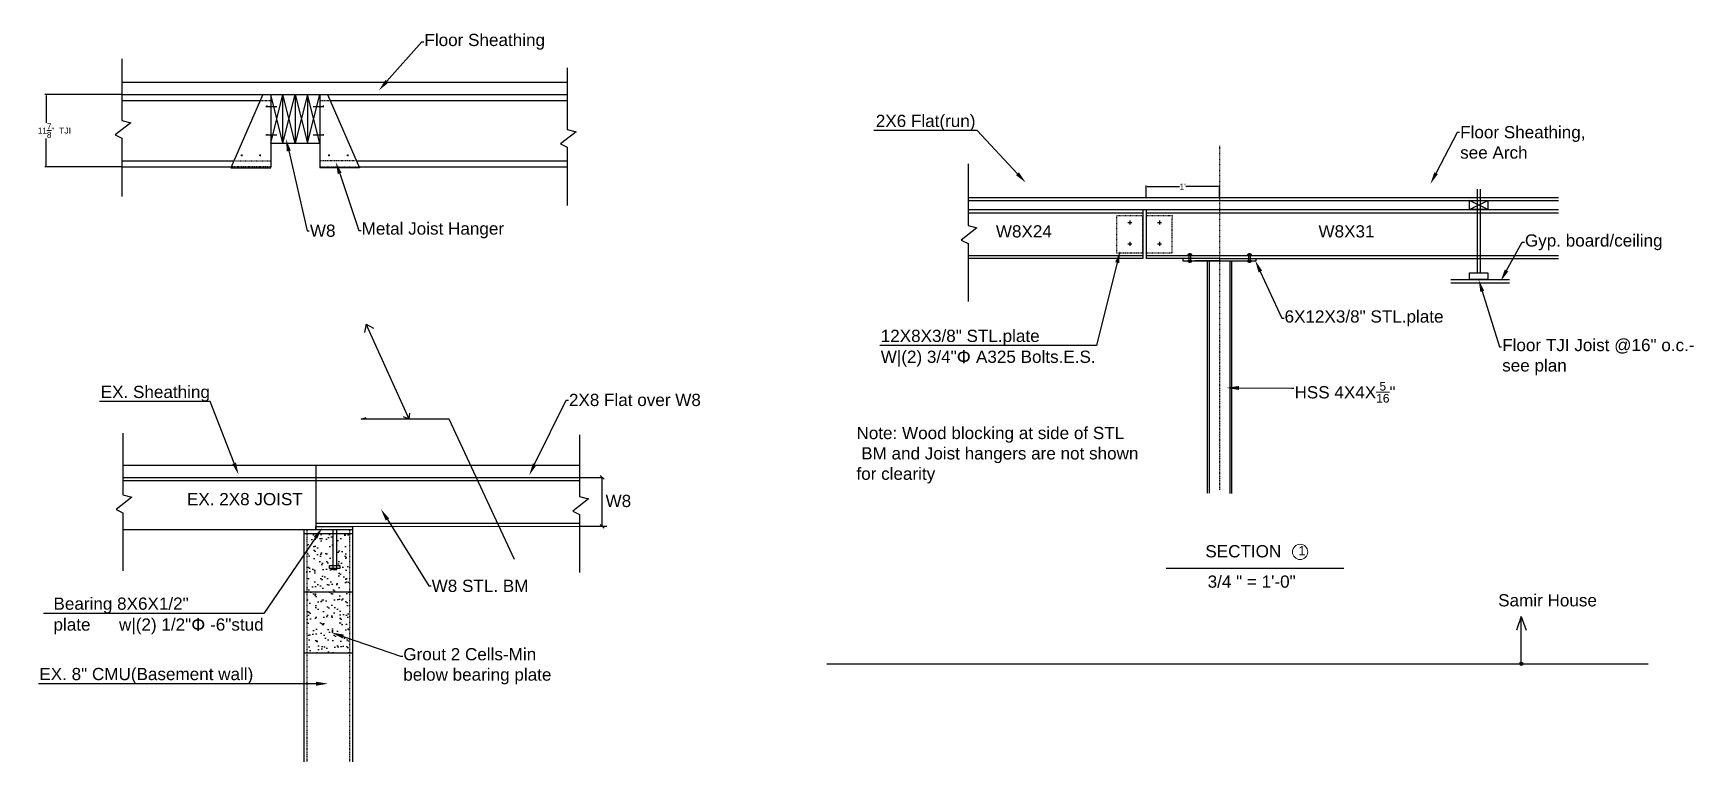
# Model space of a CAD drawing. Header units: inches. Extents: x -626 to 494, y -342 to 350.
# Drawn here: x -496.9 to -225.3, y -341.8 to -222.5 of the extents above; entities that cross this region are included whole.
import ezdxf
from ezdxf import colors
from ezdxf.entities.mleader import LeaderData, LeaderLine
from ezdxf.math import Vec2, Vec3

# ---------------------------------------------------------------- set-up
doc = ezdxf.new("R2010")
doc.units = ezdxf.units.IN
doc.header["$MEASUREMENT"] = 0
doc.linetypes.add('ACAD_ISO03W100', pattern=[30, 12, -18])
doc.layers.add('S-Text', color=3, linetype='Continuous', lineweight=0)
doc.styles.add('(FE) ARIAL 1-4', font='arial.ttf', dxfattribs={"height": 4.5})
doc.styles.add('ADESK1', font='BKANT.TTF')
doc.dimstyles.get("Standard").update_dxf_attribs({"dimtxt": 1, "dimasz": 0.18, "dimexe": 0.18, "dimexo": 0.0625, "dimgap": 0.09, "dimtad": 0, "dimtih": 1, "dimtoh": 1, "dimdec": 4, "dimzin": 0, "dimdsep": 46, "dimtxsty": 'ADESK1', "dimcen": 0.09, "dimadec": 0, "dimazin": 0, "dimtfac": 1, "dimtdec": 4, "dimtofl": 0, "dimtmove": 0, "dimatfit": 3, "dimfxl": 1, "dimtolj": 1, "dimtzin": 0, "dimarcsym": 0})

# ---------------------------------------------------------------- blocks, each defined once
blk = doc.blocks.new('*D28')
at = {"layer": 'Defpoints', "color": 0, "ltscale": 48, "transparency": 16777216}
for p in [(-482.24, -232.52), (-494.77, -244.39), (-482.36, -244.39)]:
    blk.add_point(p, dxfattribs=at)
at = {"layer": 'S-Text', "color": 0, "lineweight": -2, "ltscale": 48, "transparency": 16777216}
for p, q in [((-482.3, -232.52), (-494.95, -232.52)), ((-494.77, -232.7), (-494.77, -237.18)), ((-494.77, -244.21), (-494.77, -239.73)), ((-482.42, -244.39), (-494.95, -244.39))]:
    blk.add_line(p, q, dxfattribs=at)
at = {"layer": 'S-Text', "color": 0, "ltscale": 48, "transparency": 16777216}
for points in [[(-494.8, -232.7), (-494.74, -232.7), (-494.77, -232.52)], [(-494.8, -244.21), (-494.74, -244.21), (-494.77, -244.39)]]:
    blk.add_solid(points, dxfattribs=at)
at = {"layer": 'S-Text', "color": 0, "ltscale": 48, "transparency": 16777216, "insert": (-494.77, -238.45), "char_height": 1, "attachment_point": 5, "style": 'ADESK1'}
blk.add_mtext('\\A1;11{\\H1x;\\S7/8;}"', dxfattribs=at)
blk = doc.blocks.new('*D37')
at = {"color": 0, "lineweight": -2, "transparency": 16777216}
for p, q in [((-314.87, -249.32), (-314.87, -247.43)), ((-314.69, -247.61), (-309.39, -247.61)), ((-303.05, -247.61), (-308.35, -247.61)), ((-302.87, -249.32), (-302.87, -247.43))]:
    blk.add_line(p, q, dxfattribs=at)
at = {"color": 0, "transparency": 16777216}
for points in [[(-314.69, -247.58), (-314.69, -247.64), (-314.87, -247.61)], [(-303.05, -247.58), (-303.05, -247.64), (-302.87, -247.61)]]:
    blk.add_solid(points, dxfattribs=at)
at = {"layer": 'Defpoints', "color": 0, "transparency": 16777216}
for p in [(-314.87, -247.61), (-314.87, -249.38), (-302.87, -249.38)]:
    blk.add_point(p, dxfattribs=at)
at = {"color": 0, "transparency": 16777216, "insert": (-308.87, -247.61), "char_height": 1, "attachment_point": 5, "style": 'ADESK1'}
blk.add_mtext("\\A1;1'", dxfattribs=at)

msp = doc.modelspace()

# ---------------------------------------------------------------- hatches: boundary and pattern name
h = msp.add_hatch()
h.set_pattern_fill('AR-SAND', color=256)
h.paths.add_polyline_path([(-445.136935, -304.394113), (-447.220745, -304.394113), (-447.220745, -309.634943), (-446.699689, -309.634943), (-446.699689, -310.106547), (-447.220745, -310.106547), (-447.220745, -310.273761), (-447.848413, -310.273761), (-447.848413, -310.106547), (-448.425249, -310.106547), (-448.425249, -309.634943), (-447.848413, -309.634943), (-447.848413, -304.394113), (-452.136935, -304.394113), (-452.136935, -313.950935), (-445.136935, -313.950935)])
h.paths.add_polyline_path([(-445.136935, -313.950935), (-452.136935, -313.950935), (-452.136935, -323.929778), (-445.136935, -323.929778)])
h = msp.add_hatch(color=256)
h.dxf.hatch_style = 1
h.paths.add_polyline_path([(-253.490117, -325.448599, 0.4142135624), (-253.755275, -325.713757), (-253.490117, -325.713757)])
h.paths.add_polyline_path([(-253.490117, -325.448599), (-253.490117, -325.713757), (-253.224959, -325.713757, 0.4142135624)])
h.paths.add_polyline_path([(-253.224959, -325.713757), (-253.490117, -325.713757), (-253.755275, -325.713757, 1)])

# ---------------------------------------------------------------- linework, layer by layer
at = {"color": 1}
for p, q in [((-482.359419, -226.690426), (-482.359419, -236.782811)), ((-482.359419, -230.517212), (-409.539914, -230.517212)), ((-409.539914, -228.152283), (-409.539914, -238.244668)), ((-482.359419, -232.517212), (-409.539914, -232.517212)), ((-482.359419, -232.517212), (-409.539914, -232.517212)), ((-482.359419, -232.517212), (-409.539914, -232.517212)), ((-482.359419, -232.517212), (-409.539914, -232.517212)), ((-482.359419, -232.517212), (-409.539914, -232.517212)), ((-482.359419, -233.531838), (-459.755128, -233.531838)), ((-459.313998, -232.517212), (-464.531247, -244.517212)), ((-458.031474, -232.517212), (-458.031474, -244.392212)), ((-458.031474, -232.517212), (-458.031474, -240.517212)), ((-456.028458, -240.517212), (-458.031474, -232.517212)), ((-458.031474, -240.517212), (-456.028458, -232.517212)), ((-456.028458, -240.517212), (-456.028458, -232.517212)), ((-454.019512, -240.517212), (-456.028458, -232.517212)), ((-456.028458, -240.517212), (-454.006336, -232.517212)), ((-451.997065, -232.517212), (-454.019703, -240.517212)), ((-454.006336, -232.517212), (-454.019512, -240.517212)), ((-454.006336, -232.517212), (-451.997065, -240.517212)), ((-451.997065, -232.517212), (-451.997065, -240.517212)), ((-451.997065, -240.517212), (-450.007931, -232.517212)), ((-450.007931, -240.517212), (-451.997065, -232.517212)), ((-450.007931, -232.517212), (-450.007931, -244.517228)), ((-448.725407, -232.517212), (-443.508158, -244.517212)), ((-448.284277, -233.531838), (-409.539914, -233.531838)), ((-458.80652, -234.48384), (-458.530793, -234.48384)), ((-458.67486, -234.355083), (-458.67486, -234.610599)), ((-458.530793, -234.48384), (-457.030146, -234.48384)), ((-451.09604, -234.485058), (-449.595394, -234.485058)), ((-449.595394, -234.48384), (-449.319667, -234.48384)), ((-449.463734, -234.355083), (-449.463734, -234.610599)), ((-480.897346, -237.16686), (-483.474568, -239.154945)), ((-482.359419, -236.782811), (-480.897346, -237.16686)), ((-408.077841, -238.628717), (-410.655063, -240.616801)), ((-409.539914, -238.244668), (-408.077841, -238.628717)), ((-483.474568, -239.154945), (-482.359419, -239.697153)), ((-482.359419, -239.697153), (-482.359419, -249.230826)), ((-458.80652, -239.143122), (-458.530793, -239.143122)), ((-458.67486, -239.014365), (-458.67486, -239.269881)), ((-458.530793, -239.143122), (-457.030146, -239.143122)), ((-458.031474, -240.517212), (-450.007931, -240.517212)), ((-451.09604, -239.143122), (-449.595394, -239.143122)), ((-449.595394, -239.143122), (-449.319667, -239.143122)), ((-449.463734, -239.014365), (-449.463734, -239.269881)), ((-410.655063, -240.616801), (-409.539914, -241.15901)), ((-409.539914, -241.15901), (-409.539914, -250.692683)), ((-482.359419, -243.377586), (-464.035771, -243.377586)), ((-482.359419, -244.392212), (-464.476901, -244.392212)), ((-462.9082, -242.494506), (-462.632473, -242.494506)), ((-462.77654, -242.365749), (-462.77654, -242.621265)), ((-459.905366, -242.494506), (-459.629638, -242.494506)), ((-459.773705, -242.365749), (-459.773705, -242.621265)), ((-458.031905, -244.517212), (-458.031905, -244.392212)), ((-448.643224, -242.49261), (-448.367497, -242.49261)), ((-448.511564, -242.363854), (-448.511564, -242.61937)), ((-445.576382, -242.494944), (-445.300655, -242.494944)), ((-445.444722, -242.366187), (-445.444722, -242.621703)), ((-444.003634, -243.377586), (-409.539914, -243.377586)), ((-443.562505, -244.392212), (-409.539914, -244.392212)), ((-343.983979, -243.903898), (-343.983979, -253.996283)), ((-464.531247, -244.517212), (-458.031905, -244.517212)), ((-443.508158, -244.517212), (-450.008648, -244.517212)), ((-343.983979, -249.377818), (-247.397837, -249.377818)), ((-343.983979, -249.877818), (-247.397837, -249.877818)), ((-343.983979, -251.377818), (-247.397837, -251.377818)), ((-343.983979, -251.377818), (-247.397837, -251.377818)), ((-343.983979, -251.377818), (-247.397837, -251.377818)), ((-343.983979, -251.377818), (-247.397837, -251.377818)), ((-343.983979, -251.377818), (-247.397837, -251.377818)), ((-343.983979, -251.892444), (-315.370181, -251.892444)), ((-315.370181, -251.377818), (-315.370181, -259.368935)), ((-314.873342, -251.377818), (-314.873342, -259.368935)), ((-314.873342, -251.892444), (-247.397837, -251.892444)), ((-342.521906, -254.380332), (-345.099127, -256.368416)), ((-343.983979, -253.996283), (-342.521906, -254.380332)), ((-317.8645, -253.508359), (-317.201768, -253.508359)), ((-317.533134, -253.176993), (-317.533134, -253.839725)), ((-313.008377, -253.508359), (-312.345645, -253.508359)), ((-312.677011, -253.176993), (-312.677011, -253.839725)), ((-345.099127, -256.368416), (-343.983979, -256.910624)), ((-343.983979, -256.910624), (-343.983979, -266.444298)), ((-317.8645, -256.974816), (-317.201768, -256.974816)), ((-317.533134, -256.64345), (-317.533134, -257.306181)), ((-313.008377, -256.974816), (-312.345645, -256.974816)), ((-312.677011, -256.64345), (-312.677011, -257.306181)), ((-343.983979, -258.886744), (-315.370181, -258.89227)), ((-315.370181, -259.368935), (-343.983979, -259.368935)), ((-314.873342, -258.892366), (-302.870661, -258.894684)), ((-302.870661, -259.368935), (-314.873342, -259.368935)), ((-308.872002, -259.368935), (-308.872002, -259.743935)), ((-308.872002, -259.743935), (-296.870683, -259.743935)), ((-302.871342, -259.743935), (-306.871342, -259.743935)), ((-306.870661, -258.894684), (-298.870661, -258.894684)), ((-302.870661, -259.743935), (-306.870661, -259.743935)), ((-302.871342, -259.743935), (-304.871342, -259.743935)), ((-304.871342, -259.743935), (-304.871342, -297.784946)), ((-304.558842, -259.743935), (-304.558842, -297.784946)), ((-302.870661, -258.894684), (-247.397837, -258.883561)), ((-302.870661, -259.368935), (-247.397837, -259.368935)), ((-302.870661, -259.743935), (-298.870661, -259.743935)), ((-301.183161, -259.743936), (-301.182952, -297.845847)), ((-300.870661, -259.743935), (-300.870452, -297.845845)), ((-296.870683, -259.743935), (-296.870661, -259.368935)), ((-442.431686, -270.115624), (-442.686145, -271.517349)), ((-435.375914, -285.704373), (-442.431686, -270.115624)), ((-442.431686, -270.115624), (-441.230292, -270.809196)), ((-435.375914, -285.704373), (-435.27716, -284.718116)), ((-443.257029, -285.704373), (-442.407341, -285.434557)), ((-428.868385, -285.704373), (-443.257029, -285.704373)), ((-435.375914, -285.704373), (-436.316028, -285.277032)), ((-418.174084, -308.629457), (-428.868385, -285.704373)), ((-482.215623, -287.986351), (-482.215623, -298.078735)), ((-407.526963, -288.261069), (-407.526963, -298.353453)), ((-482.215623, -293.223807), (-407.526963, -293.223807)), ((-450.636935, -293.223807), (-450.636935, -303.723807)), ((-482.215623, -295.223807), (-403.820557, -295.223807)), ((-482.215623, -295.724193), (-407.526963, -295.724193)), ((-403.502877, -295.522819), (-404.138238, -294.924795)), ((-403.821682, -303.21482), (-403.820557, -295.223807)), ((-480.75355, -298.462784), (-483.330771, -300.450869)), ((-482.215623, -298.078735), (-480.75355, -298.462784)), ((-406.06489, -298.737502), (-408.642111, -300.725587)), ((-407.526963, -298.353453), (-406.06489, -298.737502)), ((-483.330771, -300.450869), (-482.215623, -300.993077)), ((-482.215623, -300.993077), (-482.215623, -310.526751)), ((-408.642111, -300.725587), (-407.526963, -301.267795)), ((-407.526963, -301.267795), (-407.526963, -310.801469)), ((-482.215623, -303.717708), (-448.636935, -303.724193)), ((-452.636935, -303.724193), (-444.636935, -303.724193)), ((-452.636935, -303.724193), (-452.636935, -341.768252)), ((-450.636935, -302.72342), (-407.526963, -302.72342)), ((-450.636935, -303.723807), (-450.636935, -303.223807)), ((-450.636935, -303.223807), (-444.63751, -303.223807)), ((-448.636935, -303.223807), (-403.818287, -303.214819)), ((-447.848413, -303.724193), (-447.848413, -310.273761)), ((-447.220745, -310.273761), (-447.220745, -303.724193)), ((-444.63751, -303.223807), (-444.63751, -303.724193)), ((-444.636935, -303.724193), (-444.636935, -341.768252)), ((-407.526962, -303.21482), (-403.041485, -303.21482)), ((-403.504001, -303.513832), (-404.139362, -302.915808)), ((-452.636935, -304.394113), (-444.636935, -304.394113)), ((-447.848413, -310.273761), (-447.220745, -310.273761)), ((-452.636935, -313.950935), (-444.636935, -313.950935)), ((-452.636935, -323.929778), (-444.636935, -323.929778))]:
    msp.add_line(p, q, dxfattribs=at)
at = {"color": 1, "linetype": 'ACAD_ISO03W100', "ltscale": 0.001}
for p, q in [((-459.755128, -233.531838), (-458.031474, -233.531838)), ((-450.007931, -233.531838), (-448.284277, -233.531838)), ((-302.870661, -240.941402), (-302.870661, -297.365361)), ((-458.031905, -244.392212), (-464.476901, -244.392212)), ((-463.815965, -243.377586), (-458.031474, -243.377586)), ((-444.22344, -243.377586), (-450.007931, -243.377586)), ((-450.007931, -244.392212), (-443.562505, -244.392212)), ((-452.136935, -303.724193), (-452.136935, -341.768252)), ((-445.136935, -303.724193), (-445.136935, -341.768252))]:
    msp.add_line(p, q, dxfattribs=at)
for p, q in [((-260.696486, -248.008561), (-260.696486, -261.7372)), ((-260.245157, -248.008561), (-260.245157, -261.7372)), ((-258.966277, -251.377818), (-261.965968, -249.877818)), ((-261.965968, -251.377818), (-258.966277, -249.877818)), ((-265.014049, -262.842555), (-255.430114, -262.842555)), ((-265.014049, -263.357181), (-255.430114, -263.357181)), ((-311.57558, -310.094074), (-282.540791, -310.094074)), ((-253.490117, -317.98587), (-254.253291, -320.232682)), ((-253.490117, -325.713757), (-253.490117, -317.98587)), ((-253.490117, -317.98587), (-252.696745, -320.215581)), ((-367.048974, -325.713757), (-232.716609, -325.713757))]:
    msp.add_line(p, q)
for points in [[(-315.370181, -252.411182), (-319.679216, -252.411182), (-319.679216, -258.46123), (-315.370181, -258.46123)], [(-310.566721, -252.41436), (-314.873342, -252.410319), (-314.873342, -258.457649), (-310.571777, -258.463996)]]:
    msp.add_lwpolyline(points, close=True, dxfattribs=at)
for points in [[(-261.965968, -249.877818), (-258.966277, -249.877818), (-258.966277, -251.377818), (-261.965968, -251.377818)], [(-261.965968, -261.7372), (-258.966277, -261.7372), (-258.966277, -262.842555), (-261.965968, -262.842555)]]:
    msp.add_lwpolyline(points, close=True)
at = {"color": 1}
for points in [[(-308.052585, -259.900867), (-307.384091, -259.900867), (-307.384035, -259.743974), (-308.052584, -259.743916)], [(-308.052414, -258.893725), (-307.38392, -258.893725), (-307.383865, -258.736833), (-308.052414, -258.736774)], [(-307.836701, -258.567008), (-307.602066, -258.567008), (-307.602066, -260.037942), (-307.836701, -260.037787)], [(-298.268042, -259.900848), (-297.599548, -259.900848), (-297.599493, -259.743955), (-298.268042, -259.743897)], [(-298.267872, -258.893613), (-297.599378, -258.893613), (-297.599323, -258.73672), (-298.267872, -258.736661)], [(-298.052159, -258.566895), (-297.817523, -258.566895), (-297.817523, -260.037829), (-298.052159, -260.037674)], [(-448.425249, -309.634943), (-446.699689, -309.634943), (-446.699689, -310.106547), (-448.425249, -310.106547)]]:
    msp.add_lwpolyline(points, close=True, dxfattribs=at)
msp.add_circle((-253.490117, -325.713757), 0.265158)
at = {"layer": 'S-Text'}
msp.add_circle((-289.6725, -307.414476), 1.247153, dxfattribs=at)

# ---------------------------------------------------------------- texts
at = {"layer": 'S-Text', "ltscale": 48, "attachment_point": 1, "style": '(FE) ARIAL 1-4'}
for s, width, gutter_width, heights, insert, char_height in [('TJI', 0.72026823, 1, [0], (-492.637687, -237.946008), 1), ('W8X24', 10.27259463, 1, [0], (-339.429634, -253.936834), 2), ('W8X31', 10.27259463, 1, [0], (-286.665933, -253.936834), 2), ('Note: Wood blocking at side of STL\\P BM and Joist hangers are not shown \\Pfor clearity', 52.22506468, 1, [20.964908], (-362.231424, -286.943643), 2), ('EX. 2X8 JOIST', 25.39375182, 1, [0], (-471.728458, -297.766342), 2), ('W8', 1.39505569, 1, [0], (-403.264442, -298.062089), 2), ('SECTION\\~', 25.39375182, 1, [0], (-305.166369, -306.302592), 2), ('1', 2.47243417, 5.346163, [0], (-289.964596, -306.451915), 1.539695), ('3/4 " = 1\'-0"', 25.39375182, 1, [0], (-304.789882, -311.269182), 2), ('Samir House', 25.39375182, 1, [0], (-257.270974, -314.329026), 2)]:
    msp.add_mtext_dynamic_manual_height_columns(s, width=width, gutter_width=gutter_width, heights=heights, dxfattribs=dict(at, insert=insert, char_height=char_height))

# ---------------------------------------------------------------- dimensions: what is measured, and where the dimension line sits
dim = msp.add_linear_dim(base=(-314.870661, -247.61057), p1=(-302.870661, -249.377818), p2=(-314.870661, -249.377818), dimstyle='Standard', override={"dimlunit": 4})
dim.commit()
dim.dimension.update_dxf_attribs({"geometry": '*D37', "text_midpoint": (-308.870661, -247.61057)})
at = {"layer": 'S-Text', "ltscale": 48}
dim = msp.add_linear_dim(base=(-494.770541, -244.392212), p1=(-482.241916, -232.517212), p2=(-482.359419, -244.392212), angle=90, dimstyle='Standard', override={"dimlunit": 4}, dxfattribs=at)
dim.commit()
dim.dimension.update_dxf_attribs({"geometry": '*D28', "text_midpoint": (-494.770541, -238.454712)})

# ---------------------------------------------------------------- leaders
ml = msp.add_multileader_mtext('Standard', dxfattribs=at)
ml.set_content('Floor Sheathing', color=256, style='(FE) ARIAL 1-4')
ml.set_leader_properties()
ml.build(insert=Vec2(0, 0))
ml.multileader.update_dxf_attribs({"text_right_attachment_type": 6, "dogleg_length": 0.36, "arrow_head_size": 2})
ctx = ml.context
ctx.base_point, ctx.char_height, ctx.arrow_head_size, ctx.landing_gap_size, ctx.plane_origin = Vec3(-432.981972, -223.902919), 2, 2, 0.09, Vec3(-439.706437, -231.216719)
ctx.right_attachment = 6
notes = []
notes.append((ctx, [(0, (1, 1, 0), (-433.341972, -223.902919), (1, 0), 0.36, [(0, [(-440.339489, -231.87695)], 0, [])])]))
ctx.mtext.insert, ctx.mtext.flow_direction = Vec3(-432.891972, -222.608921), 5
ml = msp.add_multileader_mtext('Standard', dxfattribs=at)
ml.set_content('2X6 Flat(run)', color=256, style='(FE) ARIAL 1-4')
ml.set_leader_properties()
ml.build(insert=Vec2(0, 0))
ml.multileader.update_dxf_attribs({"text_right_attachment_type": 6, "dogleg_length": 0.36, "arrow_head_size": 2})
ctx = ml.context
ctx.base_point, ctx.char_height, ctx.arrow_head_size, ctx.landing_gap_size, ctx.plane_origin = Vec3(-359.15322, -237.149614), 2, 2, 0.09, Vec3(-334.535375, -246.975084)
ctx.right_attachment = 6
notes.append((ctx, [(0, (1, 1, 0), (-342.491801, -238.443611), (-1, 0), 0.36, [(0, [(-334.535375, -246.975084)], 0, [])])]))
ctx.mtext.insert, ctx.mtext.flow_direction = Vec3(-359.06322, -235.855616), 5
ml = msp.add_multileader_mtext('Standard', dxfattribs=at)
ml.set_content('Floor Sheathing,\\Psee Arch', color=256, style='(FE) ARIAL 1-4')
ml.set_leader_properties()
ml.build(insert=Vec2(0, 0))
ml.multileader.update_dxf_attribs({"text_right_attachment_type": 6, "dogleg_length": 0.36, "arrow_head_size": 2})
ctx = ml.context
ctx.base_point, ctx.char_height, ctx.arrow_head_size, ctx.landing_gap_size, ctx.plane_origin = Vec3(-263.579625, -238.719419), 2, 2, 0.09, Vec3(-267.727604, -246.540126)
ctx.right_attachment = 6
notes.append((ctx, [(0, (1, 1, 0), (-263.939625, -238.719419), (1, 0), 0.36, [(0, [(-268.360656, -247.200357)], 0, [])])]))
ctx.mtext.insert, ctx.mtext.flow_direction = Vec3(-263.489625, -237.703048), 5
ml = msp.add_multileader_mtext('Standard', dxfattribs=at)
ml.set_content('W8', color=256, style='(FE) ARIAL 1-4')
ml.set_leader_properties()
ml.build(insert=Vec2(0, 0))
ml.multileader.update_dxf_attribs({"text_right_attachment_type": 6, "dogleg_length": 0.36, "arrow_head_size": 2})
ctx = ml.context
ctx.base_point, ctx.char_height, ctx.arrow_head_size, ctx.landing_gap_size, ctx.plane_origin = Vec3(-451.714698, -254.844486), 2, 2, 0.09, Vec3(-455.528494, -240.906387)
ctx.right_attachment = 6
notes.append((ctx, [(0, (1, 1, 0), (-452.074698, -254.844486), (1, 0), 0.36, [(0, [(-455.528494, -239.821777)], 0, [])])]))
ctx.mtext.insert, ctx.mtext.flow_direction = Vec3(-451.624698, -253.827433), 5
ml = msp.add_multileader_mtext('Standard', dxfattribs=at)
ml.set_content('Metal Joist Hanger', color=256, style='(FE) ARIAL 1-4')
ml.set_leader_properties()
ml.build(insert=Vec2(0, 0))
ml.multileader.update_dxf_attribs({"text_right_attachment_type": 6, "dogleg_length": 0.36, "arrow_head_size": 2})
ctx = ml.context
ctx.base_point, ctx.char_height, ctx.arrow_head_size, ctx.landing_gap_size, ctx.plane_origin = Vec3(-443.246479, -254.772967), 2, 2, 0.09, Vec3(-447.39369, -243.570384)
ctx.right_attachment = 6
notes.append((ctx, [(0, (1, 1, 0), (-443.606479, -254.772967), (1, 0), 0.36, [(0, [(-447.39369, -243.570384)], 0, [])])]))
ctx.mtext.insert, ctx.mtext.flow_direction = Vec3(-443.156479, -253.478969), 5
ml = msp.add_multileader_mtext('Standard', dxfattribs=at)
ml.set_content('Gyp. board/ceiling', color=256, style='(FE) ARIAL 1-4')
ml.set_leader_properties()
ml.build(insert=Vec2(0, 0))
ml.multileader.update_dxf_attribs({"text_right_attachment_type": 6, "dogleg_length": 0.36, "arrow_head_size": 2})
ctx = ml.context
ctx.base_point, ctx.char_height, ctx.arrow_head_size, ctx.landing_gap_size, ctx.plane_origin = Vec3(-252.988399, -256.722605), 2, 2, 0.09, Vec3(-256.879513, -263.099676)
ctx.right_attachment = 6
notes.append((ctx, [(0, (1, 1, 0), (-253.348399, -256.722605), (1, 0), 0.36, [(0, [(-256.879513, -263.099676)], 0, [])])]))
ctx.mtext.insert, ctx.mtext.flow_direction = Vec3(-252.898399, -255.428608), 5
ml = msp.add_multileader_mtext('Standard', dxfattribs=at)
ml.set_content('\\A1;12X8X3/8" STL.plate\\PW|(2) 3/4"{\\A0;\\H1.08333x;Փ }A325 Bolts.E.S.', color=256, style='(FE) ARIAL 1-4')
ml.set_leader_properties()
ml.build(insert=Vec2(0, 0))
ml.multileader.update_dxf_attribs({"text_right_attachment_type": 6, "dogleg_length": 0.36, "arrow_head_size": 2})
ctx = ml.context
ctx.base_point, ctx.char_height, ctx.arrow_head_size, ctx.landing_gap_size, ctx.plane_origin = Vec3(-358.350921, -272.342673), 2, 2, 0.09, Vec3(-303.830171, -260.271042)
ctx.right_attachment = 6
notes.append((ctx, [(0, (1, 1, 0), (-322.942695, -273.63667), (-1, 0), 0.36, [(0, [(-319.104954, -258.11438)], 0, [])])]))
ctx.mtext.insert, ctx.mtext.flow_direction = Vec3(-358.260921, -271.048676), 5
ml = msp.add_multileader_mtext('Standard', dxfattribs=at)
ml.set_content('\\A1;6X12X3/8" STL.plate', color=256, style='(FE) ARIAL 1-4')
ml.set_leader_properties()
ml.build(insert=Vec2(0, 0))
ml.multileader.update_dxf_attribs({"text_right_attachment_type": 6, "dogleg_length": 0.36, "arrow_head_size": 2})
ctx = ml.context
ctx.base_point, ctx.char_height, ctx.arrow_head_size, ctx.landing_gap_size, ctx.plane_origin = Vec3(-292.299186, -269.147938), 2, 2, 0.09, Vec3(-294.238511, -256.582181)
ctx.right_attachment = 6
notes.append((ctx, [(0, (1, 1, 0), (-292.659186, -269.147938), (1, 0), 0.36, [(0, [(-297.01141, -259.704483)], 0, [])])]))
ctx.mtext.insert, ctx.mtext.flow_direction = Vec3(-292.209186, -267.870312), 5
ml = msp.add_multileader_mtext('Standard', dxfattribs=at)
ml.set_content('Floor TJI Joist @16" o.c.-\\Psee plan', color=256, style='(FE) ARIAL 1-4')
ml.set_leader_properties()
ml.build(insert=Vec2(0, 0))
ml.multileader.update_dxf_attribs({"text_right_attachment_type": 6, "dogleg_length": 0.36, "arrow_head_size": 2})
ctx = ml.context
ctx.base_point, ctx.char_height, ctx.arrow_head_size, ctx.landing_gap_size, ctx.plane_origin = Vec3(-256.707849, -273.826965), 2, 2, 0.09, Vec3(-260.466123, -262.842555)
ctx.right_attachment = 6
notes.append((ctx, [(0, (1, 1, 0), (-257.067849, -273.826965), (1, 0), 0.36, [(0, [(-260.466123, -262.842555)], 0, [])])]))
ctx.mtext.insert, ctx.mtext.flow_direction = Vec3(-256.617849, -272.549339), 5
ml = msp.add_multileader_mtext('Standard', dxfattribs=at)
ml.set_content('\\A1;HSS 4X4X{\\H0.7x;\\S5/16;}"', color=256, style='(FE) ARIAL 1-4')
ml.set_leader_properties()
ml.build(insert=Vec2(0, 0))
ml.multileader.update_dxf_attribs({"text_right_attachment_type": 6, "dogleg_length": 0.36, "arrow_head_size": 2})
ctx = ml.context
ctx.base_point, ctx.char_height, ctx.arrow_head_size, ctx.landing_gap_size, ctx.plane_origin = Vec3(-290.673187, -280.619922), 2, 2, 0.09, Vec3(-302.304124, -276.782651)
ctx.right_attachment = 6
notes.append((ctx, [(0, (1, 1, 0), (-291.033187, -280.619922), (1, 0), 0.36, [(0, [(-301.673624, -280.560803)], 0, [])])]))
ctx.mtext.insert, ctx.mtext.width, ctx.mtext.defined_height, ctx.mtext.flow_direction = Vec3(-290.583187, -279.602869), 17.3486743, 9.492811, 5
ml = msp.add_multileader_mtext('Standard', dxfattribs=at)
ml.set_content('EX. Sheathing', color=256, style='(FE) ARIAL 1-4')
ml.set_leader_properties()
ml.build(insert=Vec2(0, 0))
ml.multileader.update_dxf_attribs({"text_right_attachment_type": 6, "dogleg_length": 0.36, "arrow_head_size": 2})
ctx = ml.context
ctx.base_point, ctx.char_height, ctx.arrow_head_size, ctx.landing_gap_size, ctx.plane_origin = Vec3(-485.922215, -281.514538), 2, 2, 0.09, Vec3(-480.30165, -290.804593)
ctx.right_attachment = 6
notes.append((ctx, [(0, (1, 1, 0), (-467.926553, -282.808535), (-1, 0), 0.36, [(0, [(-463.297276, -294.759698)], 0, [])])]))
ctx.mtext.insert, ctx.mtext.flow_direction = Vec3(-485.832215, -280.220541), 5
ml = msp.add_multileader_mtext('Standard', dxfattribs=at)
ml.set_content('2X8 Flat over W8', color=256, style='(FE) ARIAL 1-4')
ml.set_leader_properties()
ml.build(insert=Vec2(0, 0))
ml.multileader.update_dxf_attribs({"text_right_attachment_type": 6, "dogleg_length": 0.36, "arrow_head_size": 2})
ctx = ml.context
ctx.base_point, ctx.char_height, ctx.arrow_head_size, ctx.landing_gap_size, ctx.plane_origin = Vec3(-409.345899, -282.548928), 2, 2, 0.09, Vec3(-413.493879, -290.369635)
ctx.right_attachment = 6
notes.append((ctx, [(0, (1, 1, 0), (-409.705899, -282.548928), (1, 0), 0.36, [(0, [(-415.746766, -294.869563)], 0, [])])]))
ctx.mtext.insert, ctx.mtext.flow_direction = Vec3(-409.255899, -281.531875), 5
ml = msp.add_multileader_mtext('Standard', dxfattribs=at)
ml.set_content('W8 STL. BM', color=256, style='(FE) ARIAL 1-4')
ml.set_leader_properties()
ml.build(insert=Vec2(0, 0))
ml.multileader.update_dxf_attribs({"text_right_attachment_type": 6, "dogleg_length": 0.36, "arrow_head_size": 2})
ctx = ml.context
ctx.base_point, ctx.char_height, ctx.arrow_head_size, ctx.landing_gap_size, ctx.plane_origin = Vec3(-431.799119, -312.977447), 2, 2, 0.09, Vec3(-440.004786, -300.411689)
ctx.right_attachment = 6
notes.append((ctx, [(0, (1, 1, 0), (-432.159119, -312.977447), (1, 0), 0.36, [(0, [(-440.004786, -300.411689)], 0, [])])]))
ctx.mtext.insert, ctx.mtext.flow_direction = Vec3(-431.709119, -311.960394), 5
ml = msp.add_multileader_mtext('Standard', dxfattribs=at)
ml.set_content('\\A1;Bearing 8X6X1/2"\\Pplate      w|(2) 1/2"{\\A0;\\H1.08333x;Փ} -6"stud', color=256, style='(FE) ARIAL 1-4')
ml.set_leader_properties()
ml.build(insert=Vec2(0, 0))
ml.multileader.update_dxf_attribs({"text_right_attachment_type": 6, "dogleg_length": 0.36, "arrow_head_size": 2})
ctx = ml.context
ctx.base_point, ctx.char_height, ctx.arrow_head_size, ctx.landing_gap_size, ctx.plane_origin = Vec3(-493.650851, -316.172182), 2, 2, 0.09, Vec3(-449.596446, -304.10055)
ctx.right_attachment = 6
notes.append((ctx, [(0, (1, 1, 0), (-459.131322, -317.466179), (-1, 0), 0.36, [(0, [(-449.596446, -303.444301)], 0, [])])]))
ctx.mtext.insert, ctx.mtext.width, ctx.mtext.flow_direction = Vec3(-493.560851, -314.878184), 36.32481916, 5
ml = msp.add_multileader_mtext('Standard', dxfattribs=at)
ml.set_content('Grout 2 Cells-Min\\Pbelow bearing plate', color=256, style='(FE) ARIAL 1-4')
ml.set_leader_properties()
ml.build(insert=Vec2(0, 0))
ml.multileader.update_dxf_attribs({"text_right_attachment_type": 6, "dogleg_length": 0.36, "arrow_head_size": 2})
ctx = ml.context
ctx.base_point, ctx.char_height, ctx.arrow_head_size, ctx.landing_gap_size, ctx.plane_origin = Vec3(-436.439462, -324.44943), 2, 2, 0.09, Vec3(-448.070399, -320.612159)
ctx.right_attachment = 6
notes.append((ctx, [(0, (1, 1, 0), (-436.799462, -324.44943), (1, 0), 0.36, [(0, [(-448.070399, -320.612159)], 0, [])])]))
ctx.mtext.insert, ctx.mtext.width, ctx.mtext.defined_height, ctx.mtext.flow_direction = Vec3(-436.349462, -323.155433), 37.84005599, 9.492811, 5
ml = msp.add_multileader_mtext('Standard', dxfattribs=at)
ml.set_content('EX. 8" CMU(Basement wall)', color=256, style='(FE) ARIAL 1-4')
ml.set_leader_properties()
ml.build(insert=Vec2(0, 0))
ml.multileader.update_dxf_attribs({"text_right_attachment_type": 6, "dogleg_length": 0.36, "arrow_head_size": 2})
ctx = ml.context
ctx.base_point, ctx.char_height, ctx.arrow_head_size, ctx.landing_gap_size, ctx.plane_origin = Vec3(-495.958233, -327.691606), 2, 2, 0.09, Vec3(-448.644861, -328.985604)
ctx.right_attachment = 6
notes.append((ctx, [(0, (1, 1, 0), (-460.745655, -328.985604), (-1, 0), 0.36, [(0, [(-448.644861, -328.985604)], 0, [])])]))
ctx.mtext.insert, ctx.mtext.flow_direction = Vec3(-495.868233, -326.397609), 5
for ctx, leaders in notes:
    for number, flags, end, landing, length, lines in leaders:
        leader = LeaderData()
        leader.index, (leader.has_last_leader_line, leader.has_dogleg_vector, leader.attachment_direction) = number, flags
        leader.last_leader_point, leader.dogleg_vector, leader.dogleg_length = Vec3(end), Vec3(landing), length
        for number, points, colour, breaks in lines:
            line = LeaderLine()
            line.index, line.vertices, line.color, line.breaks = number, Vec3.list(points), colors.encode_raw_color(colour), breaks
            leader.lines.append(line)
        ctx.leaders.append(leader)

doc.saveas('drawing.dxf')
